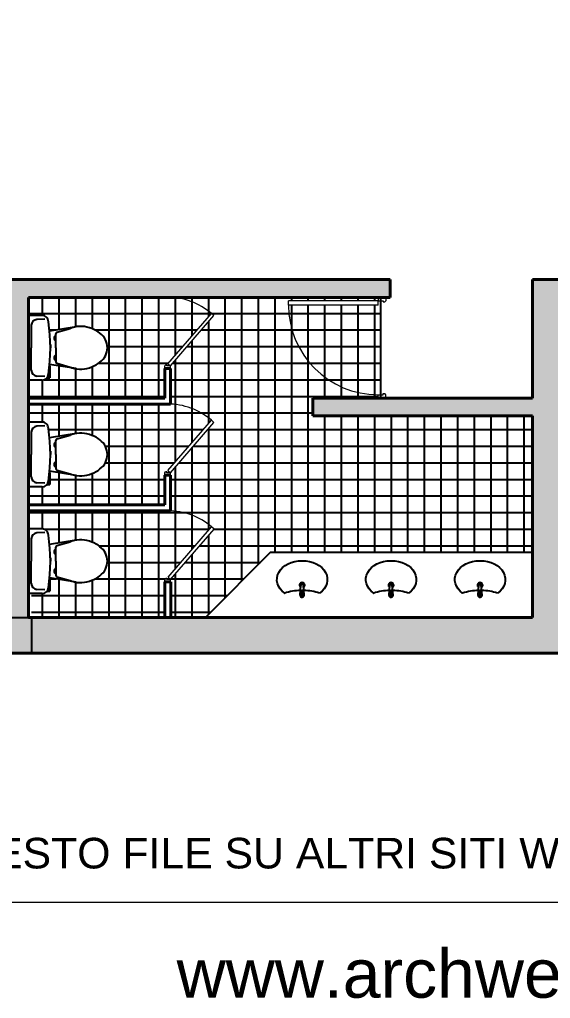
# Model space of a CAD drawing. Header units: millimetres. Extents: x 402.6 to 431.2, y 170 to 191.3.
# Drawn here: x 413.51 to 417.98, y 170.9 to 179.16 of the extents above; entities that cross this region are included whole.
import ezdxf

# ---------------------------------------------------------------- set-up
doc = ezdxf.new("R2010")
doc.units = ezdxf.units.MM
for name, color, linetype, lineweight in [('MURATURA sezioni - section wall', 7, 'Continuous', 40), ('PORTE finestre - doors windows', 252, 'Continuous', 5), ('www.archweb.it - All rights reserved', 2, 'Continuous', 5)]:
    doc.layers.add(name, color=color, linetype=linetype, lineweight=lineweight)
doc.layers.add('MURATURE tratteggi - hatch wall', color=253, linetype='Continuous', true_color=0xa8a8a8)
doc.layers.add('PAVIMENTI - flooring', color=250, linetype='Continuous')
doc.layers.add('SANITARI', color=175, linetype='Continuous')
doc.layers.add('PILASTRI - structure', color=7, linetype='Continuous', plot=False)
doc.styles.get("Standard").update_dxf_attribs({"font": 'arial.ttf'})

msp = doc.modelspace()

# ---------------------------------------------------------------- hatches: boundary and pattern name
at = {"layer": 'MURATURE tratteggi - hatch wall'}
h = msp.add_hatch(color=256, dxfattribs=at)
h.dxf.hatch_style = 1
h.paths.add_polyline_path([(413.0307, 188.3044), (412.7807, 188.3044), (412.7808, 188.0544), (412.8261, 188.0544), (412.8261, 179.8069), (409.8212, 179.8069), (409.8212, 180.5001), (409.6315, 180.5001), (409.6315, 180.3501), (409.6712, 180.3501), (409.6712, 179.6569), (416.6745, 179.6569), (416.6745, 180.0388), (416.7256, 180.0388), (416.7256, 180.1888), (416.5245, 180.1888), (416.5245, 179.8069), (414.5261, 179.8069), (414.5261, 180.3069), (414.3761, 180.3069), (414.3761, 179.8069), (412.9761, 179.8069), (412.9761, 181.0069), (415.6169, 181.0069), (415.6169, 181.1569), (412.9761, 181.1569), (412.9761, 188.0544), (413.0308, 188.0544)])
h.paths.add_polyline_path([(408.0307, 188.3044), (407.7807, 188.3044), (407.7808, 188.0544), (407.8212, 188.0544), (407.8212, 188.0045), (407.9712, 188.0045), (407.9712, 188.0544), (408.0308, 188.0544)])
h.paths.add_polyline_path([(407.9712, 187.0995), (407.8212, 187.0995), (407.8212, 185.0826), (407.7713, 185.0826), (407.7713, 184.9826), (407.8212, 184.9826), (407.8212, 179.6569), (408.0712, 179.6569), (408.0712, 180.3501), (408.1015, 180.3501), (408.1015, 180.5001), (407.9712, 180.5001)])
h.paths.add_polyline_path([(403.0308, 188.0444), (403.5157, 188.0444), (403.5157, 188.3045), (402.7808, 188.3045), (402.7808, 179.6568), (403.0308, 179.6568), (403.0308, 184.9825), (406.8663, 184.9826), (406.8663, 185.0826), (403.0308, 185.0826)])
h.paths.add_polyline_path([(419.4809, 188.3444), (416.9987, 188.3444), (416.9987, 188.0444), (417.8309, 188.0444), (417.8309, 180.1888), (417.7006, 180.1888), (417.7006, 180.0388), (417.8309, 180.0388), (417.8309, 179.6569), (421.3309, 179.6569), (421.3309, 179.8069), (419.6809, 179.8069), (419.6809, 180.3069), (419.5309, 180.3069), (419.5309, 179.8069), (418.1309, 179.8069), (418.1309, 181.0069), (419.6809, 181.0069), (419.6809, 181.1569), (418.1309, 181.1569), (418.1309, 183.1569), (421.3309, 183.1569), (421.3309, 183.3069), (418.1309, 183.3069), (418.1309, 188.0444), (419.4809, 188.0444)])
h.paths.add_polyline_path([(423.6434, 188.3444), (420.9809, 188.3444), (420.9809, 188.0444), (422.3309, 188.0444), (422.3309, 179.9569), (422.4809, 179.9569), (422.4809, 188.0444), (423.6434, 188.0444)])
h.paths.add_polyline_path([(427.8184, 188.3444), (425.1434, 188.3444), (425.1434, 188.0444), (426.3059, 188.0444), (426.3059, 183.3069), (423.4809, 183.3069), (423.4809, 183.1569), (426.3059, 183.1569), (426.3059, 181.1569), (424.7559, 181.1569), (424.7559, 181.0069), (426.3059, 181.0069), (426.3059, 179.8069), (424.9059, 179.8069), (424.9059, 180.3069), (424.7559, 180.3069), (424.7559, 179.8069), (423.5309, 179.8069), (423.5309, 179.6569), (428.6549, 179.6569), (428.6549, 179.8069), (428.0059, 179.8069), (428.0059, 180.3069), (427.8559, 180.3069), (427.8559, 179.8069), (426.4559, 179.8069), (426.4559, 181.0069), (428.0059, 181.0069), (428.0059, 181.1569), (426.4559, 181.1569), (426.4559, 183.1569), (429.6809, 183.1569), (429.6809, 183.3069), (426.4559, 183.3069), (426.4559, 188.0444), (427.8184, 188.0444)])
h.paths.add_polyline_path([(430.9809, 188.3444), (429.3184, 188.3444), (429.3184, 188.0444), (430.6809, 188.0444), (430.6809, 179.8069), (429.6549, 179.8069), (429.6549, 179.6569), (430.9809, 179.6569)])
h.paths.add_polyline_path([(430.9809, 176.9651), (427.3553, 176.9651), (427.3553, 176.8151), (430.6809, 176.8151), (430.6809, 174.1151), (427.7309, 174.1151), (427.7309, 175.9651), (427.5809, 175.9651), (427.5809, 174.1151), (426.4309, 174.1151), (426.4309, 175.8151), (426.8869, 175.8151), (426.8869, 175.9651), (426.4309, 175.9651), (426.4309, 176.8151), (426.5053, 176.8151), (426.5053, 176.9651), (421.8309, 176.9651), (421.8309, 176.8151), (426.2809, 176.8151), (426.2809, 174.1151), (420.1309, 174.1151), (420.1309, 174.5151), (419.9809, 174.5151), (419.9809, 174.1151), (418.1309, 174.1151), (418.1309, 175.6151), (419.9809, 175.6151), (419.9809, 175.4151), (420.1309, 175.4151), (420.1309, 176.9651), (417.8309, 176.9651), (417.8309, 175.9651), (415.9794, 175.9651), (415.9794, 175.8151), (417.8309, 175.8151), (417.8309, 174.1151), (413.5809, 174.1151), (413.5809, 176.8151), (416.6294, 176.8151), (416.6294, 176.9651), (410.3824, 176.9651), (410.3824, 176.8151), (413.4309, 176.8151), (413.4309, 174.1151), (409.1809, 174.1151), (409.1809, 175.8151), (411.0324, 175.8151), (411.0324, 175.9651), (409.1809, 175.9651), (409.1809, 176.9651), (408.5676, 176.9651), (408.5676, 176.8151), (409.0309, 176.8151), (409.0309, 174.1151), (402.9808, 174.1151), (402.9808, 176.8151), (404.0845, 176.8151), (404.0845, 176.9651), (402.7808, 176.9651), (402.7808, 173.8151), (430.9809, 173.8151)])
h.paths.add_polyline_path([(419.8309, 176.7651), (419.8309, 175.9151), (418.1309, 175.9151), (418.1309, 176.7651)], flags=16)
at = {"layer": 'PAVIMENTI - flooring'}
h = msp.add_hatch(dxfattribs=at)
h.set_pattern_fill('_USER', color=256, scale=0.14, style=0, double=1, pattern_type=0)
h.set_pattern_definition([(0, (0, 0), (0, 0.14), []), (90, (0, 0), (-0.14, 0), [])])
h.paths.add_polyline_path([(417.8309, 174.6651), (415.6224, 174.6651), (415.0724, 174.1151), (414.7809, 174.1151), (414.7809, 174.4151), (414.7794, 174.4151), (414.7794, 174.4361), (415.1453, 174.861), (415.1241, 174.8793, 0.169865), (414.7794, 175.0147), (414.7794, 175.3151), (414.778, 175.3151), (414.778, 175.3361), (415.1438, 175.761), (415.1226, 175.7793, 0.169187), (414.7794, 175.9146), (414.7794, 176.2151), (414.778, 176.2151), (414.778, 176.2361), (415.1438, 176.661), (415.1226, 176.6793, 0.178241), (414.7597, 176.8151), (416.5287, 176.8151), (416.5287, 176.7867), (415.7732, 176.7867), (415.7732, 176.749, 0.414214), (416.5287, 175.9934), (416.5287, 175.9651), (415.9794, 175.9651), (415.9794, 175.8151), (416.2795, 175.8151), (416.29, 175.7753, -0.191102), (416.289, 175.7677, 0.191102), (416.29, 175.7753), (416.2795, 175.8151), (416.6328, 175.8151), (416.6224, 175.7753, 0.191103), (416.6233, 175.7677, -0.191103), (416.6224, 175.7753), (416.6328, 175.8151), (417.1795, 175.8151), (417.19, 175.7753, -0.191102), (417.189, 175.7677, 0.191102), (417.19, 175.7753), (417.1795, 175.8151), (417.5328, 175.8151), (417.5224, 175.7753, 0.191101), (417.5233, 175.7677), (417.5233, 175.7677), (417.5233, 175.7677, 0.00003), (417.5233, 175.7677, -0.191102), (417.5224, 175.7753), (417.5328, 175.8151), (417.8309, 175.8151)])
h.paths.add_polyline_path([(414.7582, 174.4544), (414.7794, 174.4361), (414.7484, 174.4361), (414.7484, 174.4431), (414.7379, 174.4431), (414.7309, 174.4361), (414.7309, 174.4151), (414.7309, 174.1151), (413.6059, 174.1151), (413.6059, 174.3176), (413.6961, 174.3176, 0.294145), (413.7443, 174.3486), (413.7443, 174.3363), (413.7607, 174.3363), (413.7607, 174.4323, -0.026908), (413.7581, 174.4376, 0.001904), (413.7592, 174.4486), (413.9543, 174.4184, 0.077173), (414.0309, 174.4101, 0.083251), (414.1148, 174.4291, 0.091357), (414.1829, 174.4679, 0.110468), (414.2302, 174.5223, 0.114706), (414.2459, 174.5901, 0.114706), (414.2302, 174.6578, 0.110468), (414.1829, 174.7122, 0.091357), (414.1148, 174.7511, 0.083251), (414.0309, 174.7701, 0.069464), (413.9616, 174.7629), (413.7589, 174.7315, 0.013532), (413.749, 174.8097, 0.414361), (413.6961, 174.8626), (413.5809, 174.8626), (413.5809, 175.0151), (414.7612, 175.0151, -0.178241), (415.1241, 174.8793)])
h.paths.add_polyline_path([(414.7294, 175.0651), (413.5809, 175.0651), (413.5809, 175.2176), (413.6961, 175.2176, 0.294145), (413.7443, 175.2486), (413.7443, 175.2363), (413.7607, 175.2363), (413.7607, 175.3323, -0.026908), (413.7581, 175.3376, 0.001904), (413.7592, 175.3486), (413.9543, 175.3184, 0.077173), (414.0309, 175.3101, 0.083251), (414.1148, 175.3291, 0.091357), (414.1829, 175.3679, 0.110468), (414.2302, 175.4223, 0.114706), (414.2459, 175.4901, 0.114706), (414.2302, 175.5578, 0.110468), (414.1829, 175.6122, 0.091357), (414.1148, 175.6511, 0.083251), (414.0309, 175.6701, 0.069464), (413.9616, 175.6629), (413.7589, 175.6315, 0.013532), (413.749, 175.7097, 0.414361), (413.6961, 175.7626), (413.5809, 175.7626), (413.5809, 175.9151), (414.7597, 175.9151, -0.178241), (415.1226, 175.7793), (414.7567, 175.3544), (414.778, 175.3361), (414.747, 175.3361), (414.747, 175.3431), (414.7365, 175.3431), (414.7294, 175.3361), (414.7294, 175.3151)])
h.paths.add_polyline_path([(414.778, 176.2361), (414.747, 176.2361), (414.747, 176.2431), (414.7365, 176.2431), (414.7294, 176.2361), (414.7294, 176.2151), (414.7294, 175.9651), (413.5809, 175.9651), (413.5809, 176.1176), (413.6961, 176.1176, 0.294145), (413.7443, 176.1486), (413.7443, 176.1363), (413.7607, 176.1363), (413.7607, 176.2323, -0.026908), (413.7581, 176.2376, 0.001904), (413.7592, 176.2486), (413.9543, 176.2184, 0.077173), (414.0309, 176.2101, 0.083251), (414.1148, 176.2291, 0.091357), (414.1829, 176.2679, 0.110468), (414.2302, 176.3223, 0.114706), (414.2459, 176.3901, 0.114706), (414.2302, 176.4578, 0.110468), (414.1829, 176.5122, 0.091357), (414.1148, 176.5511, 0.083251), (414.0309, 176.5701, 0.069464), (413.9616, 176.5629), (413.7589, 176.5315, 0.013532), (413.749, 176.6097, 0.414361), (413.6961, 176.6626), (413.5809, 176.6626), (413.5809, 176.8151), (414.7597, 176.8151, -0.178241), (415.1226, 176.6793), (414.7567, 176.2544)])
h.paths.add_polyline_path([(416.5506, 175.9934), (416.5287, 175.9934, -0.414214), (415.7732, 176.749), (416.5287, 176.749), (416.5287, 176.7867), (416.5506, 176.7867)], flags=17)

# ---------------------------------------------------------------- linework, layer by layer
at = {"layer": 'MURATURA sezioni - section wall'}
for p, q in [((416.6294, 176.9651), (410.3824, 176.9651)), ((416.6294, 176.9651), (416.6294, 176.8151)), ((417.8309, 175.9651), (417.8309, 176.9651)), ((417.8309, 176.9651), (420.1309, 176.9651)), ((413.5809, 174.1151), (413.5809, 176.8151)), ((416.6294, 176.8151), (413.5809, 176.8151)), ((414.7294, 175.9651), (414.7294, 176.2151)), ((414.7294, 176.2151), (414.7794, 176.2151)), ((414.7794, 175.9151), (414.7794, 176.2151)), ((414.7294, 175.9651), (413.5809, 175.9651)), ((414.7794, 175.9151), (413.5809, 175.9151)), ((415.9794, 175.9651), (417.8309, 175.9651)), ((415.9794, 175.9651), (415.9794, 175.8151)), ((415.9794, 175.8151), (417.8309, 175.8151)), ((417.8309, 174.1151), (417.8309, 175.8151)), ((414.7294, 175.0651), (414.7294, 175.3151)), ((414.7294, 175.3151), (414.7794, 175.3151)), ((414.7794, 175.0151), (414.7794, 175.3151)), ((414.7294, 175.0651), (413.5809, 175.0651)), ((414.7794, 175.0151), (413.5809, 175.0151)), ((414.7309, 174.1151), (414.7309, 174.4151)), ((414.7309, 174.4151), (414.7809, 174.4151)), ((414.7809, 174.1151), (414.7809, 174.4151)), ((417.8309, 174.1151), (413.5809, 174.1151))]:
    msp.add_line(p, q, dxfattribs=at)
msp.add_lwpolyline([(402.7808, 176.9651), (402.7808, 173.8151), (430.9809, 173.8151)], dxfattribs=at)
at = {"layer": 'PAVIMENTI - flooring'}
msp.add_line((416.5506, 175.9651), (416.5506, 176.8151), dxfattribs=at)
at = {"layer": 'PILASTRI - structure'}
msp.add_lwpolyline([(413.6059, 173.8151), (413.4059, 173.8151), (413.4059, 174.1151), (413.6059, 174.1151)], close=True, dxfattribs=at)
at = {"layer": 'PORTE finestre - doors windows', "color": 2}
for p, q in [((416.5287, 176.8151), (416.5287, 176.7867)), ((416.5948, 176.8151), (416.5948, 176.7867)), ((415.7732, 176.749), (415.7732, 176.7867)), ((416.5287, 176.7867), (415.7732, 176.7867)), ((416.5287, 176.749), (415.7732, 176.749)), ((416.5287, 176.749), (416.5287, 176.7867)), ((416.5287, 176.7867), (416.5712, 176.7867)), ((416.5712, 176.7867), (416.5712, 176.7773)), ((416.5712, 176.7773), (416.5854, 176.7773)), ((416.5948, 176.7867), (416.5854, 176.7773)), ((414.7567, 176.2544), (415.1226, 176.6793)), ((414.778, 176.2361), (415.1438, 176.661)), ((415.1438, 176.661), (415.1226, 176.6793)), ((414.7294, 176.2361), (414.7365, 176.2431)), ((414.7294, 176.2151), (414.7294, 176.2361)), ((414.747, 176.2431), (414.7365, 176.2431)), ((414.747, 176.2361), (414.747, 176.2431)), ((414.778, 176.2361), (414.747, 176.2361)), ((414.7567, 176.2544), (414.778, 176.2361)), ((414.778, 176.2151), (414.778, 176.2361)), ((416.5287, 175.9934), (416.5712, 175.9934)), ((416.5287, 175.9651), (416.5287, 175.9934)), ((416.5712, 176.0029), (416.5854, 176.0029)), ((416.5712, 175.9934), (416.5712, 176.0029)), ((416.5948, 175.9934), (416.5854, 176.0029)), ((416.5948, 175.9651), (416.5948, 175.9934)), ((414.7567, 175.3544), (415.1226, 175.7793)), ((414.778, 175.3361), (415.1438, 175.761)), ((415.1438, 175.761), (415.1226, 175.7793)), ((414.7294, 175.3361), (414.7365, 175.3431)), ((414.7294, 175.3151), (414.7294, 175.3361)), ((414.747, 175.3431), (414.7365, 175.3431)), ((414.747, 175.3361), (414.747, 175.3431)), ((414.778, 175.3361), (414.747, 175.3361)), ((414.7567, 175.3544), (414.778, 175.3361)), ((414.778, 175.3151), (414.778, 175.3361)), ((414.7582, 174.4544), (415.1241, 174.8793)), ((414.7794, 174.4361), (415.1453, 174.861)), ((415.1453, 174.861), (415.1241, 174.8793)), ((414.7309, 174.4361), (414.7379, 174.4431)), ((414.7309, 174.4151), (414.7309, 174.4361)), ((414.7484, 174.4431), (414.7379, 174.4431)), ((414.7484, 174.4361), (414.7484, 174.4431)), ((414.7794, 174.4361), (414.7484, 174.4361)), ((414.7582, 174.4544), (414.7794, 174.4361)), ((414.7794, 174.4151), (414.7794, 174.4361))]:
    msp.add_line(p, q, dxfattribs=at)
at = {"layer": 'PORTE finestre - doors windows', "color": 251}
for centre, radius, start, end in [((414.7567, 176.2544), 0.5607, 49.26647, 90.30834), ((416.5287, 176.749), 0.7556, 180, 270), ((414.7567, 175.3544), 0.5607, 49.26647, 90.30834), ((414.7582, 174.4544), 0.5607, 49.26647, 90.30834)]:
    msp.add_arc(centre, radius, start, end, dxfattribs=at)
at = {"layer": 'SANITARI'}
for p, q in [((413.6961, 176.6626), (413.5809, 176.6626)), ((413.5809, 176.1176), (413.5809, 176.6626)), ((413.6046, 176.579), (413.6046, 176.3901)), ((413.7181, 176.6316), (413.6518, 176.6284)), ((413.6046, 176.2012), (413.6046, 176.3901)), ((413.7181, 176.1486), (413.6518, 176.1517)), ((413.6961, 176.1176), (413.5809, 176.1176)), ((413.6961, 175.7626), (413.5809, 175.7626)), ((413.5809, 175.2176), (413.5809, 175.7626)), ((413.7181, 175.7316), (413.6518, 175.7284)), ((413.6046, 175.679), (413.6046, 175.4901)), ((413.6046, 175.3012), (413.6046, 175.4901)), ((413.7181, 175.2486), (413.6518, 175.2517)), ((413.6961, 175.2176), (413.5809, 175.2176)), ((413.6961, 174.8626), (413.5809, 174.8626)), ((413.5809, 174.3176), (413.5809, 174.8626)), ((413.7181, 174.8316), (413.6518, 174.8284)), ((413.6046, 174.779), (413.6046, 174.5901)), ((415.6224, 174.6651), (415.0724, 174.1151)), ((415.6224, 174.6651), (417.8309, 174.6651)), ((413.6046, 174.4012), (413.6046, 174.5901)), ((413.7181, 174.3486), (413.6518, 174.3517)), ((415.871, 174.3041), (415.8778, 174.3881)), ((415.9049, 174.3048), (415.8982, 174.3881)), ((416.621, 174.3041), (416.6278, 174.3881)), ((416.6549, 174.3048), (416.6482, 174.3881)), ((417.371, 174.3041), (417.3778, 174.3881)), ((417.4049, 174.3048), (417.3982, 174.3881)), ((413.6961, 174.3176), (413.5809, 174.3176))]:
    msp.add_line(p, q, dxfattribs=at)
at = {"layer": 'SANITARI', "linetype": 'Continuous'}
for p, q in [((413.9828, 176.5662), (413.757, 176.5312)), ((413.8191, 176.5212), (413.9335, 176.5531)), ((413.8109, 176.3901), (413.8109, 176.5087)), ((413.7659, 176.4175), (413.7659, 176.3901)), ((413.8109, 176.3901), (413.8109, 176.2714)), ((413.9828, 176.214), (413.7573, 176.2489)), ((413.7607, 176.2323), (413.7607, 176.1363)), ((413.8191, 176.2589), (413.9335, 176.2262)), ((413.7443, 176.1486), (413.7443, 176.1363)), ((413.7443, 176.1363), (413.7607, 176.1363)), ((413.9828, 175.6662), (413.757, 175.6312)), ((413.8191, 175.6212), (413.9335, 175.6531)), ((413.8109, 175.4901), (413.8109, 175.6087)), ((413.7659, 175.5175), (413.7659, 175.4901)), ((413.8109, 175.4901), (413.8109, 175.3714)), ((413.9828, 175.314), (413.7573, 175.3489)), ((413.7607, 175.3323), (413.7607, 175.2363)), ((413.8191, 175.3589), (413.9335, 175.3262)), ((413.7443, 175.2486), (413.7443, 175.2363)), ((413.7443, 175.2363), (413.7607, 175.2363)), ((413.9828, 174.7662), (413.757, 174.7312)), ((413.8191, 174.7212), (413.9335, 174.7531)), ((413.8109, 174.5901), (413.8109, 174.7087)), ((413.7659, 174.6175), (413.7659, 174.5901)), ((413.8109, 174.5901), (413.8109, 174.4714)), ((413.9828, 174.414), (413.7573, 174.4489)), ((413.7607, 174.4323), (413.7607, 174.3363)), ((413.8191, 174.4589), (413.9335, 174.4262)), ((413.7443, 174.3486), (413.7443, 174.3363)), ((413.7443, 174.3363), (413.7607, 174.3363))]:
    msp.add_line(p, q, dxfattribs=at)
at = {"layer": 'SANITARI'}
for points in [[(415.8905, 174.3191), (415.8905, 174.3444), (415.8854, 174.3444), (415.8854, 174.3191)], [(416.6405, 174.3191), (416.6405, 174.3444), (416.6354, 174.3444), (416.6354, 174.3191)], [(417.3905, 174.3191), (417.3905, 174.3444), (417.3854, 174.3444), (417.3854, 174.3191)]]:
    msp.add_lwpolyline(points, dxfattribs=at)
for centre, radius in [((415.888, 174.3041), 0.0153), ((415.888, 174.3041), 0.00893), ((416.638, 174.3041), 0.0153), ((416.638, 174.3041), 0.00893), ((417.388, 174.3041), 0.0153), ((417.388, 174.3041), 0.00893)]:
    msp.add_circle(centre, radius, dxfattribs=at)
at = {"layer": 'SANITARI', "linetype": 'Continuous'}
for centre, radius, start, end in [((413.6961, 176.6097), 0.0529, 359.97125, 90), ((412.3093, 176.3884), 1.4566, 351.21263, 8.73662), ((414.0131, 176.3856), 0.1854, 110.89066, 115.42602), ((414.022, 176.3184), 0.2519, 87.97068, 107.31424), ((414.0162, 176.3104), 0.26, 67.71633, 86.75226), ((413.8245, 176.5087), 0.0136, 113.43984, 180), ((414.0434, 176.3466), 0.2165, 49.87768, 70.75713), ((414.0849, 176.3794), 0.165, 28.3592, 53.57442), ((414.0924, 176.3901), 0.1536, 0, 26.17438), ((414.0924, 176.3901), 0.1536, 333.82562, 0), ((414.0849, 176.4007), 0.165, 306.42558, 331.6408), ((413.8086, 176.2588), 0.0548, 197.67825, 208.88614), ((413.8245, 176.2714), 0.0136, 180, 246.56016), ((414.0131, 176.3937), 0.1854, 244.57398, 249.10934), ((414.0162, 176.4697), 0.26, 273.24774, 292.28367), ((414.0434, 176.4335), 0.2165, 289.24287, 310.12232), ((413.6961, 176.1705), 0.0529, 270, 355.05856), ((414.0194, 176.461), 0.2512, 253.2605, 272.62954), ((413.6961, 175.7097), 0.0529, 359.97125, 90), ((412.3093, 175.4884), 1.4566, 351.21263, 8.73662), ((414.0131, 175.4856), 0.1854, 110.89066, 115.42602), ((414.022, 175.4184), 0.2519, 87.97068, 107.31424), ((414.0162, 175.4104), 0.26, 67.71633, 86.75226), ((414.0434, 175.4466), 0.2165, 49.87768, 70.75713), ((413.8245, 175.6087), 0.0136, 113.43984, 180), ((414.0849, 175.4794), 0.165, 28.3592, 53.57442), ((414.0924, 175.4901), 0.1536, 0, 26.17438), ((414.0924, 175.4901), 0.1536, 333.82562, 0), ((414.0849, 175.5007), 0.165, 306.42558, 331.6408), ((413.8086, 175.3588), 0.0548, 197.67825, 208.88614), ((413.8245, 175.3714), 0.0136, 180, 246.56016), ((414.0131, 175.4937), 0.1854, 244.57398, 249.10934), ((414.0194, 175.561), 0.2512, 253.2605, 272.62954), ((414.0162, 175.5697), 0.26, 273.24774, 292.28367), ((414.0434, 175.5335), 0.2165, 289.24287, 310.12232), ((413.6961, 175.2705), 0.0529, 270, 355.05856), ((413.6961, 174.8097), 0.0529, 359.97125, 90), ((412.3093, 174.5884), 1.4566, 351.21263, 8.73662), ((414.0131, 174.5856), 0.1854, 110.89066, 115.42602), ((414.022, 174.5184), 0.2519, 87.97068, 107.31424), ((414.0162, 174.5104), 0.26, 67.71633, 86.75226), ((414.0434, 174.5466), 0.2165, 49.87768, 70.75713), ((413.8245, 174.7087), 0.0136, 113.43984, 180), ((414.0849, 174.5794), 0.165, 28.3592, 53.57442), ((414.0924, 174.5901), 0.1536, 0, 26.17438), ((414.0924, 174.5901), 0.1536, 333.82562, 0), ((414.0849, 174.6007), 0.165, 306.42558, 331.6408), ((413.8086, 174.4588), 0.0548, 197.67825, 208.88614), ((413.8245, 174.4714), 0.0136, 180, 246.56016), ((414.0131, 174.5937), 0.1854, 244.57398, 249.10934), ((414.0194, 174.661), 0.2512, 253.2605, 272.62954), ((414.0162, 174.6697), 0.26, 273.24774, 292.28367), ((414.0434, 174.6335), 0.2165, 289.24287, 310.12232), ((413.6961, 174.3705), 0.0529, 270, 355.05856)]:
    msp.add_arc(centre, radius, start, end, dxfattribs=at)
at = {"layer": 'SANITARI'}
for centre, radius, start, end in [((413.6541, 176.579), 0.0495, 92.72621, 180), ((413.8233, 176.4703), 0.0271, 117.12692, 242.87308), ((413.8233, 176.3053), 0.0271, 117.12692, 242.87308), ((413.6541, 176.2012), 0.0495, 180, 267.27379), ((413.6541, 175.679), 0.0495, 92.72621, 180), ((413.8233, 175.5703), 0.0271, 117.12692, 242.87308), ((413.8233, 175.4053), 0.0271, 117.12692, 242.87308), ((413.6541, 175.3012), 0.0495, 180, 267.27379), ((413.6541, 174.779), 0.0495, 92.72621, 180), ((413.8233, 174.6703), 0.0271, 117.12692, 242.87308), ((413.8233, 174.5053), 0.0271, 117.12692, 242.87308), ((415.888, 174.3869), 0.0223, 302.00062, 237.96477), ((416.638, 174.3869), 0.0223, 302.00062, 237.96477), ((417.388, 174.3869), 0.0223, 302.00062, 237.96477), ((413.6541, 174.4012), 0.0495, 180, 267.27379), ((415.8879, 173.8803), 0.4636, 91.69992, 108.46655), ((415.888, 174.3881), 0.0102, 359.99495, 179.99495), ((415.8879, 173.8803), 0.4636, 71.52402, 88.29036), ((416.6379, 173.8803), 0.4636, 91.69992, 108.46655), ((416.638, 174.3881), 0.0102, 359.99495, 179.99495), ((416.6379, 173.8803), 0.4636, 71.52402, 88.29036), ((417.3879, 173.8803), 0.4636, 91.69992, 108.46655), ((417.388, 174.3881), 0.0102, 359.99495, 179.99495), ((417.3879, 173.8803), 0.4636, 71.52402, 88.29036), ((415.8692, 174.4978), 0.2192, 233.12506, 234.21819), ((415.888, 174.3027), 0.0171, 175.36727, 7.02473), ((416.6192, 174.4978), 0.2192, 233.12506, 234.21819), ((416.638, 174.3027), 0.0171, 175.36727, 7.02473), ((417.3692, 174.4978), 0.2192, 233.12506, 234.21819), ((417.388, 174.3027), 0.0171, 175.36727, 7.02473)]:
    msp.add_arc(centre, radius, start, end, dxfattribs=at)
at = {"layer": 'SANITARI', "extrusion": (0, 0, -1)}
for centre in [(415.888, 174.4352), (416.638, 174.4352), (417.388, 174.4352)]:
    msp.add_ellipse(centre, major_axis=(0.2125, 0), ratio=0.749975, start_param=2.333981, end_param=7.090848, dxfattribs=at)
at = {"layer": 'www.archweb.it - All rights reserved', "color": 253}
msp.add_line((402.6858, 171.7148), (431.2128, 171.7148), dxfattribs=at)

# ---------------------------------------------------------------- texts
at = {"layer": 'www.archweb.it - All rights reserved', "color": 7}
msp.add_text("E' SEVERAMENTE VIETATO PUBBLICARE I CONTENUTI DI QUESTO FILE SU ALTRI SITI WEB", height=0.258108, dxfattribs=at).set_placement((402.6244, 171.9993))
at = {"layer": 'www.archweb.it - All rights reserved'}
msp.add_text('www.archweb.it', height=0.410013, dxfattribs=at).set_placement((414.8301, 170.9091))

doc.saveas('drawing.dxf')
